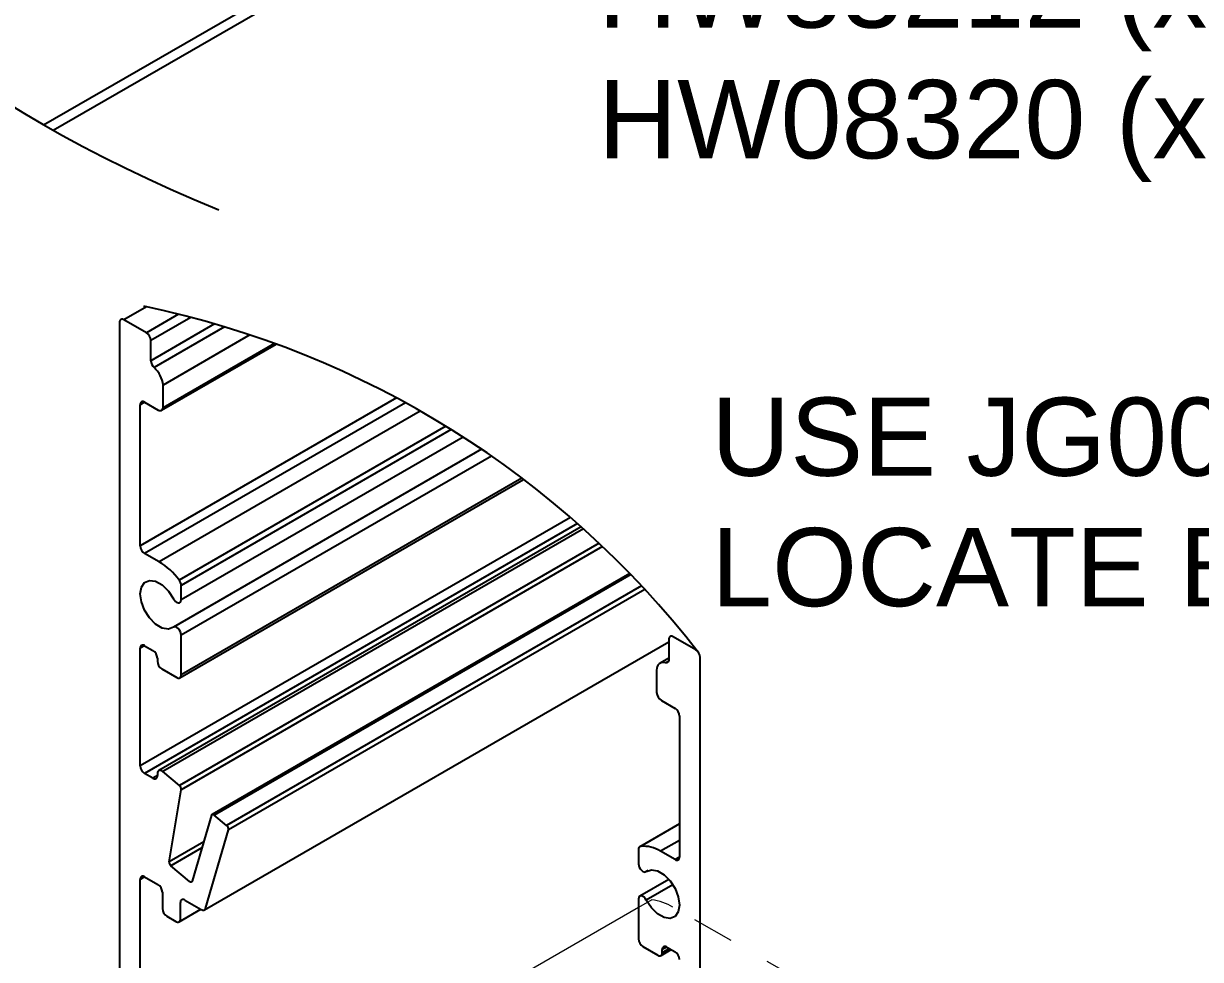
# Model space of a CAD drawing. Extents: x 0 to 11.5, y -11.3 to 0.
# Drawn here: x 1.937 to 4.757, y -9.629 to -7.385 of the extents above; entities that cross this region are included whole.
import ezdxf
from ezdxf import colors
from ezdxf.entities.mleader import LeaderData, LeaderLine
from ezdxf.math import Vec2, Vec3

# ---------------------------------------------------------------- set-up
doc = ezdxf.new("R2010")
doc.units = 0
doc.header["$LTSCALE"] = 0.5
doc.header["$MEASUREMENT"] = 0
doc.linetypes.add('HIDDEN2', pattern=[0.1875, 0.125, -0.0625])
for name, color, linetype in [('Dimension', 10, 'CONTINUOUS'), ('FAB DWG', 221, 'CONTINUOUS'), ('Housing', 150, 'CONTINUOUS')]:
    doc.layers.add(name, color=color, linetype=linetype)
doc.layers.add('Jig', color=41, linetype='CONTINUOUS', lineweight=13)
doc.styles.get("Standard").update_dxf_attribs({"font": 'arial.ttf'})

msp = doc.modelspace()

# ---------------------------------------------------------------- linework, layer by layer
at = {"layer": 'Dimension', "transparency": 16777216}
msp.add_arc((1.7631, -10.2824), 2.2667, 37.756, 78.2279, dxfattribs=at)
msp.add_open_spline([(0, -4.0936), (1.1213, -4.6095), (1.1264, -5.9583), (1.1315, -7.3071), (2.4049, -7.8321)], degree=3, knots=[0.0416, 0.0416, 0.0416, 0.0416, 1, 2, 2, 2, 2], dxfattribs=at)
at = {"layer": 'Housing', "transparency": 16777216}
for p, q in [((1.9849, -7.6281), (3.9325, -6.5041)), ((2.0081, -7.6413), (3.9393, -6.5268)), ((2.2316, -8.0647), (2.178, -8.0956)), ((2.3085, -8.0824), (2.2318, -8.1267)), ((2.3379, -8.0899), (2.2424, -8.1451)), ((2.1674, -8.1018), (2.1674, -10.001)), ((2.2318, -8.1267), (2.178, -8.0956)), ((2.395, -8.1057), (2.2424, -8.1938)), ((2.419, -8.1128), (2.2503, -8.2102)), ((2.2424, -8.1938), (2.2424, -8.1451)), ((2.4797, -8.132), (2.2715, -8.2523)), ((2.2681, -8.3126), (2.5427, -8.1541)), ((2.5382, -8.1524), (2.2715, -8.3064)), ((2.2715, -8.3064), (2.2715, -8.2523)), ((2.8307, -8.2829), (2.2169, -8.6374)), ((2.2275, -8.2932), (2.2169, -8.2993)), ((2.2169, -8.6374), (2.2169, -8.2993)), ((2.2275, -8.2932), (2.2602, -8.3121)), ((2.8526, -8.2948), (2.2275, -8.6558)), ((2.8878, -8.3145), (2.2622, -8.6758)), ((2.9489, -8.3507), (2.3101, -8.7196)), ((2.9622, -8.3589), (2.315, -8.7328)), ((2.9904, -8.3768), (2.315, -8.7669)), ((3.0348, -8.4061), (2.2969, -8.8323)), ((3.0582, -8.4222), (2.315, -8.8514)), ((2.3119, -8.9539), (3.1353, -8.4784)), ((3.1315, -8.4755), (2.315, -8.9471)), ((3.2475, -8.5694), (2.2169, -9.1646)), ((3.2643, -8.5842), (2.2275, -9.183)), ((3.273, -8.5919), (2.2611, -9.1764)), ((3.2786, -8.5969), (2.271, -9.1788)), ((2.2622, -8.6758), (2.2275, -8.6558)), ((3.3162, -8.6315), (2.3107, -9.2123)), ((3.3244, -8.6393), (2.315, -9.2223)), ((3.3895, -8.7037), (2.3889, -9.2815)), ((3.3922, -8.7064), (2.3942, -9.2828)), ((2.315, -8.7669), (2.315, -8.7328)), ((3.4181, -8.7337), (2.4239, -9.3079)), ((3.426, -8.7421), (2.4281, -9.3185)), ((2.315, -8.9471), (2.315, -8.8514)), ((2.2275, -8.8769), (2.2169, -8.883)), ((2.2275, -8.8769), (2.2474, -8.8883)), ((2.3708, -9.5102), (3.4833, -8.8677)), ((3.4833, -8.8617), (3.4833, -8.9105)), ((3.5476, -8.8867), (3.4939, -8.8556)), ((2.2169, -9.1646), (2.2169, -8.883)), ((2.258, -8.9067), (2.258, -8.9141)), ((3.4833, -8.9069), (3.4625, -8.9189)), ((3.5582, -11.2481), (3.5582, -8.905)), ((2.2686, -8.9325), (2.3044, -8.9532)), ((3.4541, -8.9353), (3.4541, -8.9894)), ((3.4829, -8.9134), (3.4754, -8.9178)), ((3.4654, -9.0082), (3.4981, -9.0271)), ((3.5087, -9.0454), (3.5087, -9.3835)), ((2.2474, -9.1945), (2.2275, -9.183)), ((2.258, -9.1883), (2.2474, -9.1945)), ((2.258, -9.1832), (2.258, -9.1883)), ((2.3107, -9.2123), (2.271, -9.1788)), ((2.2861, -9.3947), (2.315, -9.2223)), ((2.3875, -9.2835), (2.3417, -9.4416)), ((2.4239, -9.3079), (2.3942, -9.2828)), ((3.5087, -9.3039), (3.4138, -9.3587)), ((3.5087, -9.3043), (3.4156, -9.3581)), ((2.3735, -9.5065), (2.4281, -9.3185)), ((2.3692, -9.3467), (2.2861, -9.3947)), ((3.5087, -9.3435), (3.4635, -9.3696)), ((2.3649, -9.3617), (2.2904, -9.4047)), ((3.4107, -9.3656), (3.4107, -9.3997)), ((3.4981, -9.3896), (3.4635, -9.3696)), ((3.5087, -9.3835), (3.4981, -9.3896)), ((2.335, -9.4423), (2.2904, -9.4047)), ((3.4288, -9.4188), (3.4341, -9.4158)), ((3.4338, -9.4159), (3.4293, -9.4185)), ((2.2275, -9.431), (2.2169, -9.4372)), ((2.2169, -10.0296), (2.2169, -9.4372)), ((2.2275, -9.431), (2.2594, -9.4494)), ((3.4835, -9.4372), (3.4138, -9.4774)), ((2.27, -9.4678), (2.27, -9.507)), ((3.4931, -9.4501), (3.4293, -9.487)), ((2.3131, -9.5319), (2.3131, -9.4927)), ((2.3237, -9.4866), (2.3633, -9.5095)), ((3.4107, -9.4843), (3.4107, -9.5799)), ((2.2806, -9.5253), (2.3025, -9.538)), ((2.31, -9.5387), (2.362, -9.5087)), ((3.4213, -9.5983), (3.4571, -9.619)), ((3.4646, -9.6197), (3.4891, -9.6055)), ((3.4783, -9.5992), (3.4677, -9.6054)), ((3.4848, -9.603), (3.4677, -9.6128)), ((3.4677, -9.6128), (3.4677, -9.6054)), ((3.4783, -9.5993), (3.4981, -9.6107))]:
    msp.add_line(p, q, dxfattribs=at)
at = {"layer": 'Housing', "transparency": 16777216, "flags": 128}
for points in [[(2.2964, -8.8327), (2.2843, -8.837), (2.2695, -8.8345), (2.2539, -8.8253), (2.2393, -8.8105), (2.2274, -8.792), (2.2196, -8.7719), (2.2169, -8.7525), (2.2196, -8.7363), (2.2274, -8.7252), (2.2393, -8.7204), (2.2539, -8.7225), (2.2695, -8.7314), (2.2843, -8.7458), (2.2964, -8.7642)], [(2.2964, -8.7642), (2.2988, -8.768), (2.3018, -8.7711), (2.305, -8.7733), (2.3081, -8.7744), (2.3109, -8.7742), (2.3131, -8.7728), (2.3145, -8.7703), (2.315, -8.7669)], [(2.315, -8.8514), (2.3145, -8.8475), (2.3131, -8.8434), (2.3109, -8.8394), (2.3081, -8.836), (2.305, -8.8334), (2.3018, -8.8319), (2.2988, -8.8317), (2.2964, -8.8327)], [(3.4833, -8.9105), (3.4831, -8.9124), (3.4827, -8.9141), (3.482, -8.9156), (3.4811, -8.9167), (3.4799, -8.9175), (3.4785, -8.918), (3.477, -8.9181), (3.4754, -8.9178)], [(2.271, -9.1788), (2.2686, -9.1771), (2.2662, -9.1761), (2.264, -9.1757), (2.262, -9.176), (2.2603, -9.1769), (2.259, -9.1785), (2.2582, -9.1807), (2.258, -9.1832)], [(2.3942, -9.2828), (2.3932, -9.2821), (2.3921, -9.2815), (2.391, -9.2812), (2.3901, -9.2812), (2.3892, -9.2814), (2.3885, -9.2819), (2.3879, -9.2826), (2.3875, -9.2835)], [(3.4107, -9.3997), (3.4112, -9.4037), (3.4126, -9.4078), (3.4148, -9.4118), (3.4176, -9.4152), (3.4207, -9.4178), (3.4239, -9.4192), (3.4269, -9.4195), (3.4293, -9.4185)], [(3.4293, -9.4185), (3.4414, -9.4141), (3.4561, -9.4167), (3.4718, -9.4259), (3.4864, -9.4407), (3.4983, -9.4592), (3.506, -9.4793), (3.5087, -9.4986), (3.506, -9.5148), (3.4983, -9.526), (3.4864, -9.5308), (3.4718, -9.5286), (3.4561, -9.5198), (3.4414, -9.5054), (3.4293, -9.487)], [(2.3417, -9.4416), (2.3413, -9.4425), (2.3407, -9.4432), (2.34, -9.4437), (2.3391, -9.444), (2.3381, -9.4439), (2.3371, -9.4436), (2.336, -9.4431), (2.335, -9.4423)], [(3.4293, -9.487), (3.4269, -9.4832), (3.4239, -9.48), (3.4207, -9.4778), (3.4176, -9.4768), (3.4148, -9.477), (3.4126, -9.4784), (3.4112, -9.4809), (3.4107, -9.4843)], [(2.3633, -9.5095), (2.365, -9.5103), (2.3667, -9.5108), (2.3683, -9.5109), (2.3697, -9.5107), (2.371, -9.5101), (2.3721, -9.5092), (2.3729, -9.508), (2.3735, -9.5065)]]:
    msp.add_lwpolyline(points, dxfattribs=at)
at = {"layer": 'Housing', "transparency": 16777216}
for centre, radius, start, end in [((2.1739, -8.1007), 0.00655, 50.7624, 189.2023), ((2.2194, -8.1461), 0.0231, 2.6115, 57.3885), ((2.2659, -8.1926), 0.0235, 182.9393, 228.4633), ((2.2073, -8.2584), 0.0646, 5.4287, 48.2258), ((2.2234, -8.2983), 0.00655, 50.7607, 189.202), ((2.2645, -8.3064), 0.00708, 233.3427, 0.2212), ((2.24, -8.6364), 0.0231, 182.6115, 237.3885), ((2.1753, -8.8189), 0.1674, 36.3892, 58.7394), ((2.2922, -8.7338), 0.0229, 2.5487, 38.3373), ((2.2234, -8.8819), 0.00655, 50.7624, 189.2023), ((3.4897, -8.8607), 0.00655, 50.7624, 189.2023), ((2.2349, -8.9077), 0.0231, 2.6115, 57.3885), ((3.5352, -8.9061), 0.0231, 2.6115, 57.3885), ((2.281, -8.9131), 0.0231, 182.6115, 237.3885), ((3.4706, -8.9336), 0.0166, 73.184, 185.6711), ((2.3085, -8.9481), 0.00655, 230.7624, 9.2023), ((3.4804, -8.9863), 0.0265, 186.6222, 235.5126), ((3.4857, -9.0465), 0.0231, 2.6114, 57.3893), ((2.24, -9.1636), 0.0231, 182.6115, 237.3885), ((2.2515, -9.1894), 0.00655, 230.7624, 9.2023), ((2.3031, -9.2215), 0.0119, 356.1807, 50.4223), ((2.4167, -9.3168), 0.0115, 351.8253, 51.1924), ((3.4173, -9.3646), 0.0067, 104.8712, 188.711), ((3.423, -9.4323), 0.0746, 57.1798, 95.7375), ((3.5023, -9.3846), 0.00655, 230.7624, 9.2023), ((2.298, -9.3955), 0.0119, 176.1807, 230.4223), ((2.2234, -9.4361), 0.00655, 50.7624, 189.2023), ((2.2469, -9.4688), 0.0231, 2.6115, 57.3885), ((2.3196, -9.4917), 0.00655, 50.7624, 189.2023), ((2.293, -9.5059), 0.0231, 182.6115, 237.3885), ((2.3066, -9.5329), 0.00655, 230.7624, 9.2023), ((3.4337, -9.5788), 0.0231, 182.6115, 237.3885), ((3.4612, -9.6139), 0.00655, 230.7624, 9.2023), ((3.4742, -9.6043), 0.00655, 50.7624, 189.2023), ((3.4857, -9.6301), 0.0231, 2.6115, 57.3885)]:
    msp.add_arc(centre, radius, start, end, dxfattribs=at)
at = {"layer": 'Jig', "linetype": 'Continuous', "transparency": 16777216}
for p, q in [((3.4422, -9.486), (3.4107, -9.5042)), ((3.4107, -9.5042), (2.3396, -10.1225))]:
    msp.add_line(p, q, dxfattribs=at)
at = {"layer": 'Jig', "linetype": 'HIDDEN2', "transparency": 16777216}
msp.add_line((4.6718, -10.1837), (3.4931, -9.5033), dxfattribs=at)
at = {"layer": 'Jig', "linetype": 'Continuous', "transparency": 16777216}
msp.add_ellipse((3.4489, -9.5288), major_axis=(0.0758, -0.0203), ratio=0.51759, start_param=1.0931, end_param=1.796018, dxfattribs=at)

# ---------------------------------------------------------------- texts
at = {"layer": 'FAB DWG', "ltscale": 0.5, "transparency": 16777216, "insert": (3.585, -8.5335), "char_height": 0.18751, "attachment_point": 4}
msp.add_mtext_dynamic_manual_height_columns('\\A1;USE JG00245 TO\\PLOCATE BK01510', width=2.378594, gutter_width=0.4688, heights=[0], dxfattribs=at)

# ---------------------------------------------------------------- leaders
at = {"layer": 'FAB DWG', "ltscale": 0.5, "transparency": 16777216}
ml = msp.add_multileader_mtext('Standard', dxfattribs=at)
ml.set_content('BK01510 (x1)\\PHW83212 (x2)\\PHW08320 (x2)', color=256)
ml.set_leader_properties()
ml.build(insert=Vec2(0, 0))
ml.multileader.update_dxf_attribs({"dogleg_length": 0.36, "arrow_head_size": 0.18})
ctx = ml.context
ctx.base_point, ctx.char_height, ctx.arrow_head_size, ctx.landing_gap_size, ctx.plane_origin, ctx.plane_x_axis, ctx.plane_y_axis = Vec3(3.2539, -7.0156), 0.188, 0.18, 0.09, Vec3(2.9006, 5.1201), Vec3(1, 0, 0), Vec3(0, 1, 0)
ctx.text_align_type = 2
notes = []
notes.append((ctx, [(1, (1, 1, 0), (3.0719, -7.0156), (1, 0, 0), 0.182, [(0, [(2.4451, -6.0041)], 0, [])])]))
ctx.mtext.insert, ctx.mtext.text_direction, ctx.mtext.rotation, ctx.mtext.width, ctx.mtext.defined_height, ctx.mtext.alignment, ctx.mtext.flow_direction = Vec3(5.0065, -6.894), Vec3(1, 0, 0), 6.283185, 1.706088, 0.5501, 3, 5
for ctx, leaders in notes:
    for number, flags, end, landing, length, lines in leaders:
        leader = LeaderData()
        leader.index, (leader.has_last_leader_line, leader.has_dogleg_vector, leader.attachment_direction) = number, flags
        leader.last_leader_point, leader.dogleg_vector, leader.dogleg_length = Vec3(end), Vec3(landing), length
        for number, points, colour, breaks in lines:
            line = LeaderLine()
            line.index, line.vertices, line.color, line.breaks = number, Vec3.list(points), colors.encode_raw_color(colour), breaks
            leader.lines.append(line)
        ctx.leaders.append(leader)

doc.saveas('drawing.dxf')
